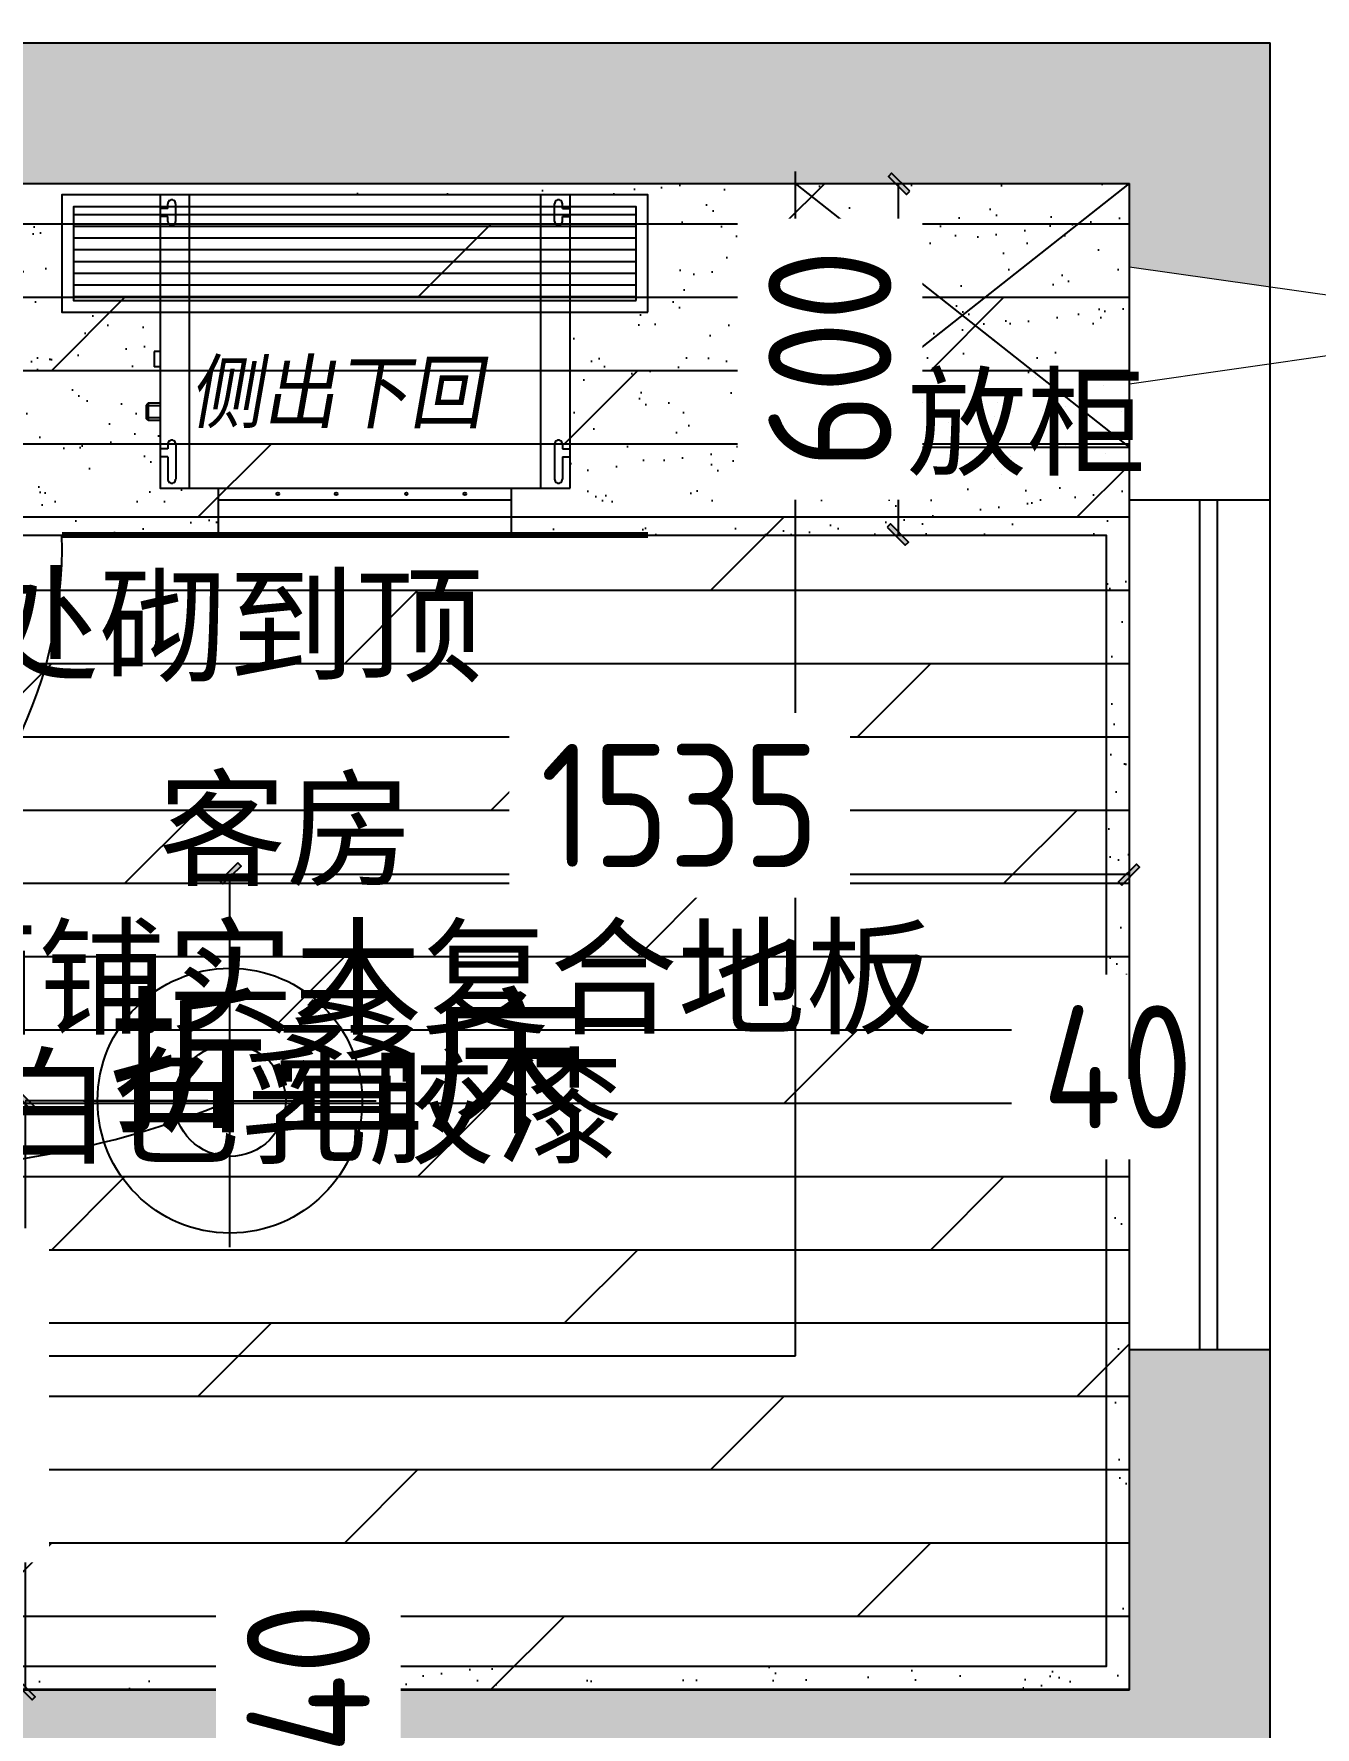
# Model space of a CAD drawing. Extents: x -74236 to 286982, y -14633 to 132816.
# Drawn here: x 101785 to 103971, y 111581 to 114469 of the extents above; entities that cross this region are included whole.
import ezdxf

# ---------------------------------------------------------------- set-up
doc = ezdxf.new("R2010")
doc.units = 0
doc.header["$LTSCALE"] = 10
doc.header["$MEASUREMENT"] = 0
doc.header["$PDSIZE"] = 5
for name, color, linetype in [('1活动家具', 4, 'Continuous'), ('2改建新建', 7, 'Continuous'), ('3地坪', 8, 'Continuous'), ('5顶面布置', 3, 'Continuous'), ('5顶面标注', 3, 'Continuous'), ('6灯具', 1, 'Continuous'), ('6灯具标注', 1, 'Continuous'), ('7开关', 1, 'Continuous'), ('AIR', 134, 'Continuous'), ('图框', 4, 'Continuous')]:
    doc.layers.add(name, color=color, linetype=linetype)
doc.styles.add('HEI', font='simhei.ttf')
doc.styles.add('pw50', font='simhei.ttf', dxfattribs={"height": 100})
doc.styles.get("Standard").update_dxf_attribs({"font": 'gbenor.shx', "bigfont": 'gbcbig.shx'})
doc.styles.add('黑体', font='simhei.ttf')
doc.dimstyles.new('wl20', dxfattribs={"dimscale": 60, "dimtxt": 1.8, "dimasz": 0.03, "dimexe": 0, "dimexo": 0.625, "dimgap": 0.2, "dimtad": 1, "dimdec": 0, "dimrnd": 0.05, "dimdsep": 46, "dimtxsty": 'Standard', "dimblk": 'BZ', "dimcen": 0.06, "dimclrd": 127, "dimclre": 127, "dimclrt": 1, "dimadec": 0, "dimazin": 0, "dimtfac": 1, "dimtdec": 0, "dimtix": 1, "dimtmove": 2, "dimatfit": 3, "dimldrblk": 'jt', "dimfxl": 1, "dimtvp": 1, "dimtfill": 1, "dimtolj": 1, "dimtzin": 0, "dimarcsym": 0})

# ---------------------------------------------------------------- blocks, each defined once
blk = doc.blocks.new('fgfhtrs')
at = {"layer": 'AIR', "ltscale": 3}
h = blk.add_hatch(dxfattribs=at)
h.set_pattern_fill('_USER,_O', color=1, scale=20, pattern_type=0)
h.set_pattern_definition([(360, (231719.58, 248978.707), (5e-15, 20), [])])
h.paths.add_polyline_path([(103714.2, 100988.3), (103714.2, 100828.3), (104674.2, 100828.3), (104674.2, 100988.3)])
at = {"layer": 'AIR', "color": 156, "ltscale": 4000}
for p, q in [((104426.8, 101388.5), (103786.8, 101388.5)), ((103926.8, 101388.5), (103926.8, 101328.3)), ((103926.8, 101388.5), (104426.8, 101388.5)), ((104426.8, 101388.5), (104426.8, 101328.3)), ((103876.8, 101308.3), (103876.8, 100808.3)), ((104426.8, 101328.3), (103926.8, 101328.3)), ((103926.8, 101328.3), (103926.8, 101308.3)), ((104426.8, 101328.3), (104426.8, 101308.3)), ((104526.8, 101308.3), (104466.8, 101308.3)), ((104476.8, 101308.3), (104476.8, 100808.3)), ((103840.1, 101255), (103840.1, 101293.3)), ((103853.4, 101233.3), (103853.4, 101293.3)), ((104500.1, 101233.3), (104500.1, 101293.3)), ((104513.4, 101255), (104513.4, 101293.3)), ((103840.1, 101255), (103826.8, 101255)), ((104513.4, 101255), (104526.8, 101255)), ((103840.1, 101241.6), (103826.8, 101241.6)), ((103840.1, 101233.3), (103840.1, 101241.6)), ((104513.4, 101241.6), (104526.8, 101241.6)), ((104513.4, 101233.3), (104513.4, 101241.6)), ((104526.8, 101193.3), (104546.8, 101193.3)), ((104546.8, 101163.3), (104546.8, 101193.3)), ((104546.8, 101193.3), (104550.4, 101189.7)), ((104526.8, 101188.3), (104546.8, 101188.3)), ((104526.8, 101168.3), (104546.8, 101168.3)), ((104526.8, 101163.3), (104546.8, 101163.3)), ((104546.8, 101163.3), (104550.4, 101166.9)), ((104550.4, 101166.9), (104550.4, 101189.7)), ((104526.8, 101101.3), (104536.8, 101101.3)), ((104536.8, 101075.3), (104536.8, 101101.3)), ((104526.8, 101075.3), (104536.8, 101075.3)), ((103840.1, 100845), (103826.8, 100845)), ((103840.1, 100853.3), (103840.1, 100845)), ((103853.4, 100853.3), (103853.4, 100823.3)), ((104500.1, 100853.3), (104500.1, 100823.3)), ((104513.4, 100853.3), (104513.4, 100845)), ((104513.4, 100845), (104526.8, 100845)), ((103840.1, 100831.6), (103826.8, 100831.6)), ((103840.1, 100831.6), (103840.1, 100823.3)), ((104513.4, 100831.6), (104526.8, 100831.6)), ((104513.4, 100831.6), (104513.4, 100823.3))]:
    blk.add_line(p, q, dxfattribs=at)
at = {"layer": 'AIR', "color": 1, "ltscale": 3}
for points in [[(103862.5, 101388.5, 0, 0, 0), (103862.5, 101554.7, 20, 0, 0), (103862.5, 101642.7, 0, 0, 0)], [(103942.3, 101388.5, 0, 0, 0), (103942.3, 101554.7, 20, 0, 0), (103942.3, 101642.7, 0, 0, 0)], [(104022.1, 101388.5, 0, 0, 0), (104022.1, 101554.7, 20, 0, 0), (104022.1, 101642.7, 0, 0, 0)], [(104101.9, 101388.5, 0, 0, 0), (104101.9, 101554.7, 20, 0, 0), (104101.9, 101642.7, 0, 0, 0)], [(104181.7, 101388.5, 0, 0, 0), (104181.7, 101554.7, 20, 0, 0), (104181.7, 101642.7, 0, 0, 0)], [(104261.5, 101388.5, 0, 0, 0), (104261.5, 101554.7, 20, 0, 0), (104261.5, 101642.7, 0, 0, 0)], [(104341.3, 101388.5, 0, 0, 0), (104341.3, 101554.7, 20, 0, 0), (104341.3, 101642.7, 0, 0, 0)], [(104421.1, 101388.5, 0, 0, 0), (104421.1, 101554.7, 20, 0, 0), (104421.1, 101642.7, 0, 0, 0)]]:
    blk.add_lwpolyline(points, format="xyseb", dxfattribs=at)
at = {"layer": 'AIR', "color": 1, "ltscale": 3, "const_width": 10}
blk.add_lwpolyline([(104694.2, 101388.5), (103694.2, 101388.5)], dxfattribs=at)
at = {"layer": 'AIR', "color": 156, "ltscale": 4000}
blk.add_lwpolyline([(103826.8, 101308.3), (103826.8, 100808.3), (104526.8, 100808.3), (104526.8, 101308.3)], close=True, dxfattribs=at)
at = {"layer": 'AIR', "color": 3, "ltscale": 3}
for points in [[(103694.2, 101008.3), (103694.2, 100808.3), (104694.2, 100808.3), (104694.2, 101008.3)], [(103714.2, 100988.3), (103714.2, 100828.3), (104674.2, 100828.3), (104674.2, 100988.3)]]:
    blk.add_lwpolyline(points, close=True, dxfattribs=at)
at = {"layer": 'AIR', "color": 1, "ltscale": 3}
blk.add_lwpolyline([(103714.2, 100988.3), (103714.2, 100828.3), (104674.2, 100828.3), (104674.2, 100988.3)], close=True, dxfattribs=at)
at = {"layer": 'AIR', "color": 156, "ltscale": 4000}
for centre in [(104006.7, 101318.3), (104106.5, 101318.3), (104226.2, 101318.3), (104325.8, 101318.3), (104326, 101318.3)]:
    blk.add_circle(centre, 2.35, dxfattribs=at)
for centre, start, end in [((103846.8, 101293.3), 359.9995, 180), ((104506.8, 101293.3), 0, 180.0005), ((103846.8, 101233.3), 180, 0.0316), ((104506.8, 101233.3), 179.9684, 0), ((103846.8, 100853.3), 359.9684, 180), ((104506.8, 100853.3), 0, 180.0316), ((103846.8, 100823.3), 180, 0.0005), ((104506.8, 100823.3), 179.9995, 0)]:
    blk.add_arc(centre, 6.67, start, end, dxfattribs=at)
blk = doc.blocks.new('BZ')
at = {"layer": '图框', "linetype": 'Continuous'}
blk.add_hatch(color=2, dxfattribs=at).paths.add_polyline_path([(9.6, 6.5), (6.6, 9.4), (-10.5, -7.5), (-7.4, -10.7)])
blk.add_lwpolyline([(-7.4, -10.7), (9.6, 6.5), (6.6, 9.4), (-10.5, -7.5), (-7.4, -10.7)], dxfattribs=at)
blk = doc.blocks.new('*D469')
at = {"layer": '5顶面标注', "color": 127, "lineweight": -2, "transparency": 16777216}
for p, q in [((103127.5, 114214.4), (103260, 114214.4)), ((103260, 113616.2), (103260, 114212.6)), ((103127.5, 113614.4), (103260, 113614.4))]:
    blk.add_line(p, q, dxfattribs=at)
at = {"layer": 'Defpoints', "color": 0, "transparency": 16777216}
for p in [(103090, 114214.4), (103260, 114214.4), (103090, 113614.4)]:
    blk.add_point(p, dxfattribs=at)
at = {"layer": '5顶面标注', "color": 127, "lineweight": -2, "transparency": 16777216, "xscale": 1.8, "yscale": 1.8, "zscale": 1.8}
for p, rotation in [((103260, 114214.4), 90), ((103260, 113614.4), 270)]:
    blk.add_blockref('BZ', p, dxfattribs=dict(at, rotation=rotation))
at = {"layer": '5顶面标注', "color": 1, "transparency": 16777216, "insert": (103143, 113914.4), "char_height": 210, "attachment_point": 5, "rotation": 90, "bg_fill": 3, "box_fill_scale": 1.25, "bg_fill_color": 256, "bg_fill_true_color": 13158600, "bg_fill_transparency": 0}
blk.add_mtext('\\A1;600', dxfattribs=at)
blk = doc.blocks.new('jt')
at = {"layer": '图框', "linetype": 'Continuous'}
blk.add_hatch(color=2, dxfattribs=at).paths.add_polyline_path([(-22, 17.7), (-16.7, 22.2), (0, 0), (-16.7, -22), (-22, -17.6), (-5.7, 0)])
blk.add_lwpolyline([(-22, 17.7), (-16.7, 22.2), (0, 0), (-16.7, -22), (-22, -17.6), (-5.7, 0), (-22, 17.7)], dxfattribs=at)
blk = doc.blocks.new('*D470')
at = {"layer": '5顶面标注', "color": 127, "lineweight": -2, "transparency": 16777216}
for p, q in [((103614.2, 112762.5), (103614.2, 112590)), ((103654.2, 112762.5), (103654.2, 112590)), ((103612.4, 112590), (103610.6, 112590)), ((103654.2, 112590), (103614.2, 112590)), ((103656, 112590), (103657.8, 112590))]:
    blk.add_line(p, q, dxfattribs=at)
at = {"layer": '5顶面标注', "color": 127, "lineweight": -2, "transparency": 16777216, "xscale": 1.8, "yscale": 1.8, "zscale": 1.8}
blk.add_blockref('BZ', (103614.2, 112590), dxfattribs=at)
at = {"layer": '5顶面标注', "color": 127, "lineweight": -2, "transparency": 16777216, "xscale": 1.8, "yscale": 1.8, "zscale": 1.8, "rotation": 180}
blk.add_blockref('BZ', (103654.2, 112590), dxfattribs=at)
at = {"layer": '5顶面标注', "color": 1, "transparency": 16777216, "insert": (103634.2, 112707), "char_height": 210, "attachment_point": 5, "bg_fill": 3, "box_fill_scale": 1.25, "bg_fill_color": 256, "bg_fill_true_color": 13158600, "bg_fill_transparency": 0}
blk.add_mtext('\\A1;40', dxfattribs=at)
at = {"layer": 'Defpoints', "color": 0, "transparency": 16777216}
for p in [(103614.2, 112800), (103654.2, 112800), (103614.2, 112590)]:
    blk.add_point(p, dxfattribs=at)
blk = doc.blocks.new('*D471')
at = {"layer": '5顶面标注', "color": 127, "lineweight": -2, "transparency": 16777216}
for p, q in [((102237.5, 111684.4), (102370, 111684.4)), ((102370, 111686.2), (102370, 111688)), ((102370, 111684.4), (102370, 111644.4)), ((102237.5, 111644.4), (102370, 111644.4)), ((102370, 111642.6), (102370, 111640.8))]:
    blk.add_line(p, q, dxfattribs=at)
at = {"layer": '5顶面标注', "color": 127, "lineweight": -2, "transparency": 16777216, "xscale": 1.8, "yscale": 1.8, "zscale": 1.8}
for p, rotation in [((102370, 111684.4), 270), ((102370, 111644.4), 90)]:
    blk.add_blockref('BZ', p, dxfattribs=dict(at, rotation=rotation))
at = {"layer": '5顶面标注', "color": 1, "transparency": 16777216, "insert": (102253, 111664.4), "char_height": 210, "attachment_point": 5, "rotation": 90, "bg_fill": 3, "box_fill_scale": 1.25, "bg_fill_color": 256, "bg_fill_true_color": 13158600, "bg_fill_transparency": 0}
blk.add_mtext('\\A1;40', dxfattribs=at)
at = {"layer": 'Defpoints', "color": 0, "transparency": 16777216}
for p in [(102200, 111684.4), (102200, 111644.4), (102370, 111644.4)]:
    blk.add_point(p, dxfattribs=at)
blk = doc.blocks.new('dhtfh')
at = {"layer": '6灯具', "color": 1}
for p, q in [((100494.4, 108296.3), (100494.4, 108629.4)), ((100327.9, 108462.9), (100660.9, 108462.9))]:
    blk.add_line(p, q, dxfattribs=at)
for radius in [150.6, 63.4]:
    blk.add_circle((100494.4, 108462.9), radius, dxfattribs=at)
blk = doc.blocks.new('fghfgh')
at = {"layer": '6灯具', "color": 0}
blk.add_blockref('dhtfh', (0, 0), dxfattribs=at)
blk = doc.blocks.new('*D512')
at = {"layer": '6灯具标注', "color": 127, "lineweight": -2, "transparency": 16777216}
for p, q in [((102119.2, 112686.9), (102119.2, 113036.1)), ((102121, 113036.1), (103652.4, 113036.1)), ((103654.2, 112686.9), (103654.2, 113036.1))]:
    blk.add_line(p, q, dxfattribs=at)
at = {"layer": 'Defpoints', "color": 0, "transparency": 16777216}
for p in [(103654.2, 113036.1), (102119.2, 112649.4), (103654.2, 112649.4)]:
    blk.add_point(p, dxfattribs=at)
at = {"layer": '6灯具标注', "color": 127, "lineweight": -2, "transparency": 16777216, "xscale": 1.8, "yscale": 1.8, "zscale": 1.8, "rotation": 180}
blk.add_blockref('BZ', (102119.2, 113036.1), dxfattribs=at)
at = {"layer": '6灯具标注', "color": 127, "lineweight": -2, "transparency": 16777216, "xscale": 1.8, "yscale": 1.8, "zscale": 1.8}
blk.add_blockref('BZ', (103654.2, 113036.1), dxfattribs=at)
at = {"layer": '6灯具标注', "color": 1, "transparency": 16777216, "insert": (102886.7, 113153.1), "char_height": 210, "attachment_point": 5, "bg_fill": 3, "box_fill_scale": 1.25, "bg_fill_color": 256, "bg_fill_true_color": 13158600, "bg_fill_transparency": 0}
blk.add_mtext('\\A1;1535', dxfattribs=at)
blk = doc.blocks.new('*D513')
at = {"layer": '6灯具标注', "color": 127, "lineweight": -2, "transparency": 16777216}
for p, q in [((102081.7, 112649.4), (101770, 112649.4)), ((101770, 112647.6), (101770, 111646.2)), ((102081.7, 111644.4), (101770, 111644.4))]:
    blk.add_line(p, q, dxfattribs=at)
at = {"layer": 'Defpoints', "color": 0, "transparency": 16777216}
for p in [(102119.2, 112649.4), (101770, 111644.4), (102119.2, 111644.4)]:
    blk.add_point(p, dxfattribs=at)
at = {"layer": '6灯具标注', "color": 127, "lineweight": -2, "transparency": 16777216, "xscale": 1.8, "yscale": 1.8, "zscale": 1.8}
for p, rotation in [((101770, 112649.4), 90), ((101770, 111644.4), 270)]:
    blk.add_blockref('BZ', p, dxfattribs=dict(at, rotation=rotation))
at = {"layer": '6灯具标注', "color": 1, "transparency": 16777216, "insert": (101653, 112146.9), "char_height": 210, "attachment_point": 5, "rotation": 90, "bg_fill": 3, "box_fill_scale": 1.25, "bg_fill_color": 256, "bg_fill_true_color": 13158600, "bg_fill_transparency": 0}
blk.add_mtext('\\A1;1005', dxfattribs=at)

msp = doc.modelspace()

# ---------------------------------------------------------------- hatches: boundary and pattern name
h = msp.add_hatch(color=252)
h.paths.add_polyline_path([(100584.2, 114484.4), (100344.2, 114484.4), (100344.2, 112704.4), (100584.2, 112704.4)])
h.paths.add_polyline_path([(103894.2, 114454.4), (100584.2, 114454.4), (100584.2, 114214.4), (103654.2, 114214.4), (103654.2, 114072), (103894.2, 114037.8)])
msp.add_hatch(color=252).paths.add_polyline_path([(103894.2, 112224.4), (103654.2, 112224.4), (103654.2, 111644.4), (100344.2, 111644.4), (100344.2, 111404.4), (103894.2, 111404.4)])
at = {"layer": '3地坪'}
h = msp.add_hatch(dxfattribs=at)
h.set_pattern_fill('DOLMIT', color=253, scale=500, double=1)
h.set_pattern_definition([(0, (98189.9, 109270.12), (0, 125), []), (45, (98189.9, 109270.1), (-250, 250), [176.777, -353.553])])
h.paths.add_polyline_path([(103654.2, 114214.4), (100584.2, 114214.4), (100584.2, 112524.4), (100584.2, 111724.4), (100584.2, 111644.4), (103654.2, 111644.4)])
h = msp.add_hatch(dxfattribs=at)
h.set_pattern_fill('_USER', color=253, scale=800, double=1, pattern_type=0)
h.set_pattern_definition([(0, (94384.15, 107344.4), (0, 800), []), (90, (94384.15, 107344.4), (-800, 5e-14), [])])
h.paths.add_polyline_path([(100384.2, 110994.4), (99844.2, 110994.4), (99844.2, 111644.4), (100344.2, 111644.4), (100344.2, 111724.4), (100584.2, 111724.4), (100584.2, 112524.4), (100344.2, 112524.4), (100344.2, 112644.4), (100274.2, 112644.4), (99574.2, 112644.4), (98684.2, 112644.4), (98684.2, 112225.4), (98444.2, 112225.4), (98444.2, 111424.4), (98684.2, 111424.4), (98684.2, 111114.4), (94384.2, 111114.4), (94384.2, 110414.4), (94144.2, 110414.4), (94144.2, 111114.4), (92884.2, 111114.4), (92884.2, 107344.4), (94144.2, 107344.4), (94138.4, 107425.8, -1), (94053.2, 107425.8, -1), (94138.4, 107425.8), (94139.4, 107543.3), (94018.9, 107560.5), (94018.9, 107412.5), (93822.8, 107608.5), (94018.9, 107804.4), (94018.9, 107656.5), (94144.2, 107674.3), (94144.2, 108074.4), (94384.2, 108074.4), (94384.2, 107344.4), (97324.2, 107344.4), (97324.2, 107104.4), (98124.2, 107104.4), (98124.2, 107344.4), (98674.2, 107344.4), (98674.2, 107104.4), (98324.2, 107104.4), (98324.2, 105844.4), (98784.2, 105844.4), (99794.2, 105844.4), (99944.2, 105844.4), (99944.2, 107444.4), (104614.2, 107444.4), (104614.2, 109684.4), (103795.6, 109684.4), (103795.6, 109344.4), (103584.2, 109344.4), (103344.2, 109344.4), (103344.2, 109809.9), (103088.5, 109809.9), (103088.5, 110030.1), (103344.2, 110030.1), (103344.2, 111257.6), (103204, 111257.6), (103204, 111404.4), (100384.2, 111404.4)])
at = {"layer": '5顶面标注'}
h = msp.add_hatch(dxfattribs=at)
h.set_pattern_fill('AR-SAND', color=253, scale=60, double=1)
h.set_pattern_definition([(37.5, (0, 0), (-3.7796, 115.609426), [0, -91.2, 0, -102, 0, -97.5]), (7.5, (0, 0), (106.1866, 169.32876), [0, -49.2, 0, -82.2, 0, -31.5]), (327.5, (-73.8, 0), (186.84851, 0.33954), [0, -30, 0, -108, 0, -141]), (317.5, (-73.8, 0), (180.3676, 52.66053), [0, -15, 0, -70.8, 0, -81])])
h.paths.add_polyline_path([(100584.2, 114214.4), (100584.2, 112524.4), (100584.2, 111724.4), (100584.2, 111644.4), (103654.2, 111644.4), (103654.2, 114214.4)])
h.paths.add_polyline_path([(102100, 113614.4), (102100, 113674.6), (102100, 113694.6), (102000, 113694.6), (102000, 113809.6), (101976.3, 113809.6), (101976.3, 113839.6), (102000, 113839.6), (102000, 113901.6), (101990, 113901.6), (101990, 113927.6), (101992.5, 113994.6), (101832.6, 113994.6), (101832.6, 114194.6), (102832.6, 114194.6), (102832.6, 113994.6), (102700, 113994.6), (102700, 113694.6), (102600, 113694.6), (102600, 113674.6), (102600, 113614.4), (102740, 113614.4), (102832.6, 113614.4), (103614.2, 113614.4), (103614.2, 111684.4), (100624.2, 111684.4), (100624.2, 113614.4)], flags=16)
h.paths.add_polyline_path([(101852.6, 114014.6), (101852.6, 114174.6), (102013.3, 114174.6), (102013.3, 114179.6, -0.999995), (102026.6, 114179.6), (102026.6, 114174.6), (102673.3, 114174.6), (102673.3, 114179.6, -1.000005), (102686.6, 114179.6), (102686.6, 114174.6), (102812.6, 114174.6), (102812.6, 114014.6)], flags=0)
h.paths.add_polyline_path([(101852.6, 114014.6), (101852.6, 114174.6), (102812.6, 114174.6), (102812.6, 114014.6)], flags=0)
h.paths.add_polyline_path([(101980, 113839.6), (101975, 113834.6), (101980, 113834.6)], flags=0)
h.paths.add_polyline_path([(102026.6, 113709.6, -0.414216), (102020, 113703), (102026.6, 113701.6)], flags=0)
h.paths.add_polyline_path([(102000, 113761.3), (102013.3, 113761.3), (102013.3, 113769.6, -2.414214), (102020, 113763)], flags=0)
h.paths.add_polyline_path([(102013.3, 114149.6, 2.414214), (102020, 114156.3), (102013.3, 114156.9)], flags=0)
h.paths.add_polyline_path([(102203.3, 113684.6, -0.446416), (102200.7, 113682.3), (102200.9, 113682.3, -2.381883)], flags=0)
h.paths.add_polyline_path([(102013.8, 113759.3), (102632.6, 113759.3), (102632.6, 113960.4), (102013.8, 113960.4)], flags=8)

# ---------------------------------------------------------------- linework, layer by layer
at = {"color": 255}
for p, q in [((100584.2, 114454.4), (103894.2, 114454.4)), ((103894.2, 113674.4), (103894.2, 114454.4)), ((100584.2, 114214.4), (103654.2, 114214.4)), ((103654.2, 111644.4), (103654.2, 114214.4)), ((103894.2, 111644.4), (103894.2, 114214.4)), ((103654.2, 113674.4), (103894.2, 113674.4)), ((103654.2, 113674.4), (103894.2, 113674.4)), ((103894.2, 112224.4), (103654.2, 112224.4)), ((103894.2, 112224.4), (103654.2, 112224.4)), ((103894.2, 111404.4), (103894.2, 112224.4)), ((99844.2, 111644.4), (103654.2, 111644.4))]:
    msp.add_line(p, q, dxfattribs=at)
at = {"color": 251, "lineweight": 5}
msp.add_lwpolyline([(103654.2, 114072), (104019.4, 114020), (104019.4, 114167.9), (104215.5, 113972), (104019.4, 113776), (104019.4, 113924), (103654.2, 113871.9)], dxfattribs=at)
at = {"layer": '1活动家具', "color": 8}
for p, q in [((103084.2, 112214.4), (103084.2, 114234.4)), ((103654.2, 113764.4), (103084.2, 114214.4)), ((103084.2, 113764.4), (103654.2, 114214.4)), ((101584.2, 112214.4), (103084.2, 112214.4))]:
    msp.add_line(p, q, dxfattribs=at)
at = {"layer": '1活动家具'}
msp.add_line((103084.2, 113764.4), (103654.2, 113764.4), dxfattribs=at)
at = {"layer": '5顶面布置', "color": 3}
msp.add_lwpolyline([(100624.2, 113614.4), (103614.2, 113614.4), (103614.2, 111684.4), (100624.2, 111684.4)], close=True, dxfattribs=at)
at = {"layer": '7开关', "color": 6}
for centre, radius, start, end in [((101067, 113596.4), 765.8, 243.1461, 1.3488), ((101527.1, 114086.4), 1554.2, 238.7607, 292.3912)]:
    msp.add_arc(centre, radius, start, end, dxfattribs=at)

# ---------------------------------------------------------------- block references
at = {"layer": '6灯具', "color": 0, "xscale": 1.5, "yscale": 1.5, "zscale": 1.5}
msp.add_blockref('fghfgh', (-48622.4, -50044.9), dxfattribs=at)
at = {"layer": 'AIR', "color": 0, "rotation": 180}
msp.add_blockref('fgfhtrs', (206526.7, 215002.9), dxfattribs=at)

# ---------------------------------------------------------------- texts
at = {"layer": '1活动家具', "color": 1, "width": 2530.639, "attachment_point": 7, "style": 'pw50'}
for s, insert, char_height in [('开放柜', (103069.8, 113714.5), 150), ('折叠床', (101910.1, 112593.9), 200)]:
    msp.add_mtext(s, dxfattribs=dict(at, insert=insert, char_height=char_height))
at = {"layer": '2改建新建', "color": 254, "insert": (100807.2, 113362.7), "char_height": 160, "width": 1952.562, "attachment_point": 7}
msp.add_mtext('{\\fSimSun|b0|i0|c134|p2;\\C2;自H=2.2m处砌到顶}', dxfattribs=at)
at = {"layer": '3地坪', "color": 2, "insert": (102433.4, 113192.7), "char_height": 160, "width": 1400.27, "attachment_point": 3, "style": '黑体'}
msp.add_mtext('{\\C1;客房}', dxfattribs=at)
at = {"layer": '3地坪', "color": 1, "insert": (101355.6, 112939.8), "char_height": 160, "width": 2164.703, "attachment_point": 1, "style": 'pw50'}
msp.add_mtext('地面铺实木复合地板', dxfattribs=at)
at = {"layer": '5顶面标注', "color": 1, "insert": (101045.5, 112718.6), "char_height": 160, "width": 2268.854, "attachment_point": 1, "style": 'pw50'}
msp.add_mtext('原顶刷白色乳胶漆', dxfattribs=at)
at = {"layer": 'AIR', "color": 2, "style": 'HEI', "oblique": 10, "width": 0.9}
msp.add_text('侧出下回', height=102, dxfattribs=at).set_placement((102050, 113807.7))

# ---------------------------------------------------------------- next in the draw order: dimensions: what is measured, and where the dimension line sits
at = {"layer": '5顶面标注', "color": 253}
for base, p1, p2, picture, middle in [((103260, 114214.4), (103090, 113614.4), (103090, 114214.4), '*D469', (103143, 113914.4)), ((102370, 111644.4), (102200, 111684.4), (102200, 111644.4), '*D471', (102253, 111664.4))]:
    dim = msp.add_linear_dim(base=base, p1=p1, p2=p2, angle=90, dimstyle='wl20', override={"dimtxt": 3.5, "dimfxl": 300, "dimfxlon": 1, "dimarcsym": 1}, dxfattribs=at)
    dim.commit()
    dim.dimension.update_dxf_attribs({"geometry": picture, "text_midpoint": middle})
dim = msp.add_linear_dim(base=(103614.2, 112590), p1=(103654.2, 112800), p2=(103614.2, 112800), dimstyle='wl20', override={"dimtxt": 3.5, "dimfxl": 300, "dimfxlon": 1, "dimarcsym": 1}, dxfattribs=at)
dim.commit()
dim.dimension.update_dxf_attribs({"geometry": '*D470', "text_midpoint": (103634.2, 112707)})

# ---------------------------------------------------------------- next in the draw order: linework, layer by layer
at = {"color": 144}
for p, q in [((103774.2, 112224.4), (103774.2, 113674.4)), ((103804.2, 112224.4), (103804.2, 113674.4))]:
    msp.add_line(p, q, dxfattribs=at)

# ---------------------------------------------------------------- next in the draw order: dimensions: what is measured, and where the dimension line sits
at = {"layer": '6灯具标注', "color": 6}
dim = msp.add_linear_dim(base=(103654.2, 113036.1), p1=(102119.2, 112649.4), p2=(103654.2, 112649.4), dimstyle='wl20', override={"dimtxt": 3.5, "dimfxl": 300, "dimfxlon": 1, "dimarcsym": 1}, dxfattribs=at)
dim.commit()
dim.dimension.update_dxf_attribs({"geometry": '*D512', "text_midpoint": (102886.7, 113153.1)})

# ---------------------------------------------------------------- next in the draw order: dimensions: what is measured, and where the dimension line sits
dim = msp.add_linear_dim(base=(101770, 111644.4), p1=(102119.2, 112649.4), p2=(102119.2, 111644.4), angle=90, dimstyle='wl20', override={"dimtxt": 3.5, "dimfxl": 300, "dimfxlon": 1, "dimarcsym": 1}, dxfattribs=at)
dim.commit()
dim.dimension.update_dxf_attribs({"geometry": '*D513', "text_midpoint": (101653, 112146.9)})

doc.saveas('drawing.dxf')
